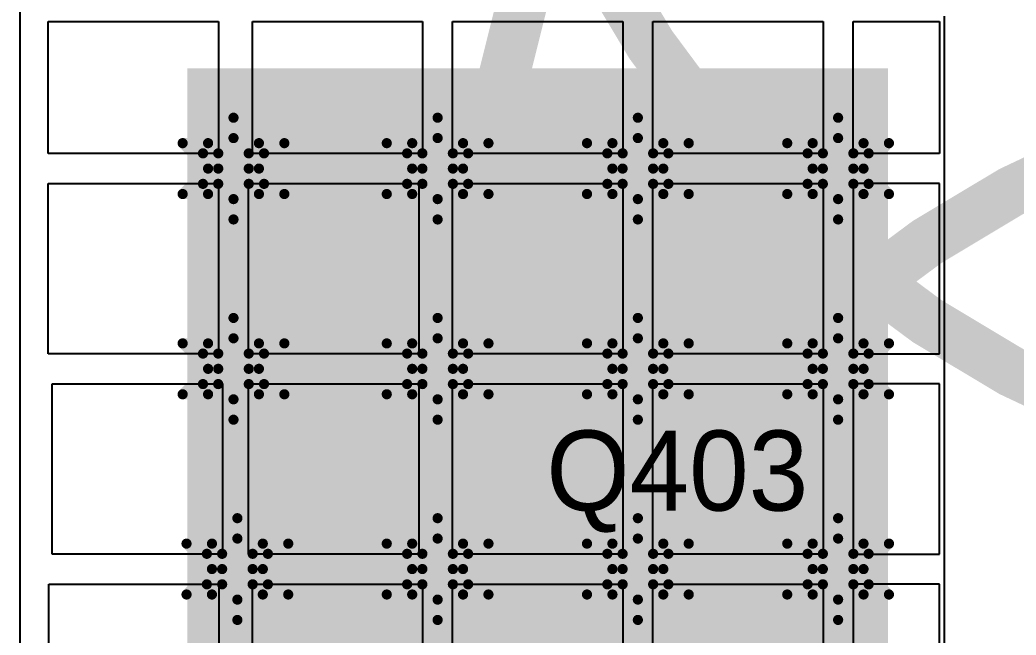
# Model space of a CAD drawing. Header units: millimetres. Extents: x 5 to 399, y 5 to 287.
# Drawn here: x 192.647 to 197.621, y 138.367 to 141.439 of the extents above; entities that cross this region are included whole.
import ezdxf

# ---------------------------------------------------------------- set-up
doc = ezdxf.new("R2010")
doc.units = ezdxf.units.MM
for name, color, linetype in [('DrillDrawing', 1, 'Continuous'), ('Mechanical7', 56, 'Continuous'), ('TopLayer', 1, 'Continuous'), ('TopOverlay', 2, 'Continuous'), ('TopPaste', 8, 'Continuous'), ('TopSolder', 216, 'Continuous')]:
    doc.layers.add(name, color=color, linetype=linetype)

# ---------------------------------------------------------------- blocks, each defined once
blk = doc.blocks.new('PQFN_8_MULTI_206')
at = {"layer": 'TopLayer'}
for p, q in [((2.667, 2.586), (-2.667, 2.586)), ((-2.2605, -2.032), (2.2605, -2.032))]:
    blk.add_line(p, q, dxfattribs=at)
blk.add_solid([(-2, -1.75), (2, -1.75), (-2, 1.75), (2, 1.75)], dxfattribs=at)
at = {"layer": 'TopPaste'}
for p, q in [((-1.425, 2.442), (-0.575, 2.442)), ((-0.575, 2.442), (-0.575, 1.592)), ((0.575, 1.5944), (0.575, 2.4444)), ((0.575, 2.4444), (1.425, 2.4444)), ((1.425, 2.4444), (1.425, 1.5944)), ((1.575, 1.5944), (1.575, 2.4444)), ((1.575, 2.4444), (2.2352, 2.4444)), ((2.2352, 2.4444), (2.2352, 1.5944)), ((-0.425, 1.575), (-0.425, 2.425)), ((-0.425, 2.425), (0.425, 2.425)), ((0.425, 2.425), (0.425, 1.575)), ((-0.575, 1.592), (-1.425, 1.592)), ((1.425, 1.5944), (0.575, 1.5944)), ((2.2352, 1.5944), (1.575, 1.5944)), ((0.425, 1.575), (-0.425, 1.575)), ((-0.425, 1.4444), (0.425, 1.4444)), ((-0.425, 0.5944), (-0.425, 1.4444)), ((0.425, 1.4444), (0.425, 0.5944)), ((0.575, 1.4444), (1.425, 1.4444)), ((0.575, 0.5944), (0.575, 1.4444)), ((1.425, 1.4444), (1.425, 0.5944)), ((-1.425, 1.425), (-0.575, 1.425)), ((-0.575, 1.425), (-0.575, 0.575)), ((1.575, 0.575), (1.575, 1.425)), ((1.575, 1.425), (2.2352, 1.425)), ((2.2352, 1.425), (2.2352, 0.575)), ((-0.575, 0.575), (-1.425, 0.575)), ((0.425, 0.5944), (-0.425, 0.5944)), ((1.425, 0.5944), (0.575, 0.5944)), ((2.2352, 0.575), (1.575, 0.575)), ((-1.425, 0.425), (-0.575, 0.425)), ((-0.575, 0.425), (-0.575, -0.425)), ((-0.425, 0.425), (0.425, 0.425)), ((-0.425, -0.425), (-0.425, 0.425)), ((0.425, 0.425), (0.425, -0.425)), ((0.575, 0.425), (1.425, 0.425)), ((0.575, -0.425), (0.575, 0.425)), ((1.425, 0.425), (1.425, -0.425)), ((1.575, -0.425), (1.575, 0.425)), ((1.575, 0.425), (2.2352, 0.425)), ((2.2352, 0.425), (2.2352, -0.425)), ((-0.575, -0.425), (-1.425, -0.425)), ((0.425, -0.425), (-0.425, -0.425)), ((1.425, -0.425), (0.575, -0.425)), ((2.2352, -0.425), (1.575, -0.425)), ((-1.425, -0.575), (-0.575, -0.575)), ((-0.575, -0.575), (-0.575, -1.425)), ((-0.425, -0.575), (0.425, -0.575)), ((-0.425, -1.425), (-0.425, -0.575)), ((0.425, -0.575), (0.425, -1.425)), ((0.575, -0.575), (1.425, -0.575)), ((0.575, -1.425), (0.575, -0.575)), ((1.425, -0.575), (1.425, -1.425)), ((1.575, -1.425), (1.575, -0.575)), ((1.575, -0.575), (2.2352, -0.575)), ((2.2352, -0.575), (2.2352, -1.425)), ((-0.575, -1.425), (-1.425, -1.425)), ((0.425, -1.425), (-0.425, -1.425)), ((1.425, -1.425), (0.575, -1.425)), ((2.2352, -1.425), (1.575, -1.425)), ((-0.575, -1.575), (-1.425, -1.575)), ((-0.575, -2.0066), (-0.575, -1.575)), ((0.425, -1.575), (-0.425, -1.575)), ((-0.425, -1.575), (-0.425, -2.0066)), ((0.425, -2.0066), (0.425, -1.575)), ((1.425, -1.575), (0.575, -1.575)), ((0.575, -1.575), (0.575, -2.0066)), ((1.425, -2.0066), (1.425, -1.575)), ((1.575, -2.0066), (1.575, -1.575)), ((1.575, -1.575), (2.2352, -1.575)), ((2.2352, -1.575), (2.2352, -2.0066)), ((-1.425, -2.0066), (-0.575, -2.0066)), ((-0.425, -2.0066), (0.425, -2.0066)), ((0.575, -2.0066), (1.425, -2.0066)), ((2.2352, -2.0066), (1.575, -2.0066))]:
    blk.add_line(p, q, dxfattribs=at)
at = {"layer": 'TopSolder'}
blk.add_solid([(-2, -1.75), (2, -1.75), (-2, 1.75), (2, 1.75)], dxfattribs=at)

msp = doc.modelspace()

# ---------------------------------------------------------------- linework, layer by layer
at = {"layer": 'DrillDrawing', "const_width": 0.0508}
for points in [[(193.5862, 140.8238), (193.7132, 140.9508)], [(193.7132, 140.9508), (193.8402, 140.8238)], [(194.6056, 140.8238), (194.7326, 140.9508)], [(194.7326, 140.9508), (194.8596, 140.8238)], [(195.6056, 140.8238), (195.7326, 140.9508)], [(195.7326, 140.9508), (195.8596, 140.8238)], [(196.6056, 140.8238), (196.7326, 140.9508)], [(196.7326, 140.9508), (196.8596, 140.8238)], [(193.4592, 140.8238), (193.5862, 140.6968)], [(193.4592, 140.8238), (193.5862, 140.8238)], [(193.637, 140.773), (193.7132, 140.8492)], [(193.7132, 140.8492), (193.7894, 140.773)], [(193.8402, 140.8238), (193.9672, 140.8238)], [(193.8402, 140.6968), (193.9672, 140.8238)], [(194.4786, 140.8238), (194.6056, 140.6968)], [(194.4786, 140.8238), (194.6056, 140.8238)], [(194.6564, 140.773), (194.7326, 140.8492)], [(194.7326, 140.8492), (194.8088, 140.773)], [(194.8596, 140.8238), (194.9866, 140.8238)], [(194.8596, 140.6968), (194.9866, 140.8238)], [(195.4786, 140.8238), (195.6056, 140.6968)], [(195.4786, 140.8238), (195.6056, 140.8238)], [(195.6564, 140.773), (195.7326, 140.8492)], [(195.7326, 140.8492), (195.8088, 140.773)], [(195.8596, 140.8238), (195.9866, 140.8238)], [(195.8596, 140.6968), (195.9866, 140.8238)], [(196.4786, 140.8238), (196.6056, 140.6968)], [(196.4786, 140.8238), (196.6056, 140.8238)], [(196.6564, 140.773), (196.7326, 140.8492)], [(196.7326, 140.8492), (196.8088, 140.773)], [(196.8596, 140.8238), (196.9866, 140.8238)], [(196.8596, 140.6968), (196.9866, 140.8238)], [(193.5608, 140.773), (193.637, 140.6968)], [(193.5608, 140.773), (193.637, 140.773)], [(193.7894, 140.773), (193.8656, 140.773)], [(193.7894, 140.6968), (193.8656, 140.773)], [(194.5802, 140.773), (194.6564, 140.6968)], [(194.5802, 140.773), (194.6564, 140.773)], [(194.8088, 140.773), (194.885, 140.773)], [(194.8088, 140.6968), (194.885, 140.773)], [(195.5802, 140.773), (195.6564, 140.6968)], [(195.5802, 140.773), (195.6564, 140.773)], [(195.8088, 140.773), (195.885, 140.773)], [(195.8088, 140.6968), (195.885, 140.773)], [(196.5802, 140.773), (196.6564, 140.6968)], [(196.5802, 140.773), (196.6564, 140.773)], [(196.8088, 140.773), (196.885, 140.773)], [(196.8088, 140.6968), (196.885, 140.773)], [(193.4592, 140.5698), (193.5862, 140.6968)], [(193.5608, 140.6206), (193.637, 140.6968)], [(193.7894, 140.6968), (193.8656, 140.6206)], [(193.8402, 140.6968), (193.9672, 140.5698)], [(194.4786, 140.5698), (194.6056, 140.6968)], [(194.5802, 140.6206), (194.6564, 140.6968)], [(194.8088, 140.6968), (194.885, 140.6206)], [(194.8596, 140.6968), (194.9866, 140.5698)], [(195.4786, 140.5698), (195.6056, 140.6968)], [(195.5802, 140.6206), (195.6564, 140.6968)], [(195.8088, 140.6968), (195.885, 140.6206)], [(195.8596, 140.6968), (195.9866, 140.5698)], [(196.4786, 140.5698), (196.6056, 140.6968)], [(196.5802, 140.6206), (196.6564, 140.6968)], [(196.8088, 140.6968), (196.885, 140.6206)], [(196.8596, 140.6968), (196.9866, 140.5698)], [(193.5608, 140.6206), (193.637, 140.6206)], [(193.637, 140.6206), (193.7132, 140.5444)], [(193.7132, 140.5444), (193.7894, 140.6206)], [(193.7894, 140.6206), (193.8656, 140.6206)], [(194.5802, 140.6206), (194.6564, 140.6206)], [(194.6564, 140.6206), (194.7326, 140.5444)], [(194.7326, 140.5444), (194.8088, 140.6206)], [(194.8088, 140.6206), (194.885, 140.6206)], [(195.5802, 140.6206), (195.6564, 140.6206)], [(195.6564, 140.6206), (195.7326, 140.5444)], [(195.7326, 140.5444), (195.8088, 140.6206)], [(195.8088, 140.6206), (195.885, 140.6206)], [(196.5802, 140.6206), (196.6564, 140.6206)], [(196.6564, 140.6206), (196.7326, 140.5444)], [(196.7326, 140.5444), (196.8088, 140.6206)], [(196.8088, 140.6206), (196.885, 140.6206)], [(193.4592, 140.5698), (193.5862, 140.5698)], [(193.5862, 140.5698), (193.7132, 140.4428)], [(193.7132, 140.4428), (193.8402, 140.5698)], [(193.8402, 140.5698), (193.9672, 140.5698)], [(194.4786, 140.5698), (194.6056, 140.5698)], [(194.6056, 140.5698), (194.7326, 140.4428)], [(194.7326, 140.4428), (194.8596, 140.5698)], [(194.8596, 140.5698), (194.9866, 140.5698)], [(195.4786, 140.5698), (195.6056, 140.5698)], [(195.6056, 140.5698), (195.7326, 140.4428)], [(195.7326, 140.4428), (195.8596, 140.5698)], [(195.8596, 140.5698), (195.9866, 140.5698)], [(196.4786, 140.5698), (196.6056, 140.5698)], [(196.6056, 140.5698), (196.7326, 140.4428)], [(196.7326, 140.4428), (196.8596, 140.5698)], [(196.8596, 140.5698), (196.9866, 140.5698)], [(193.5862, 139.8238), (193.7132, 139.9508)], [(193.7132, 139.9508), (193.8402, 139.8238)], [(194.6056, 139.8238), (194.7326, 139.9508)], [(194.7326, 139.9508), (194.8596, 139.8238)], [(195.6056, 139.8238), (195.7326, 139.9508)], [(195.7326, 139.9508), (195.8596, 139.8238)], [(196.6056, 139.8238), (196.7326, 139.9508)], [(196.7326, 139.9508), (196.8596, 139.8238)], [(193.4592, 139.8238), (193.5862, 139.6968)], [(193.4592, 139.8238), (193.5862, 139.8238)], [(193.637, 139.773), (193.7132, 139.8492)], [(193.7132, 139.8492), (193.7894, 139.773)], [(193.8402, 139.8238), (193.9672, 139.8238)], [(193.8402, 139.6968), (193.9672, 139.8238)], [(194.4786, 139.8238), (194.6056, 139.6968)], [(194.4786, 139.8238), (194.6056, 139.8238)], [(194.6564, 139.773), (194.7326, 139.8492)], [(194.7326, 139.8492), (194.8088, 139.773)], [(194.8596, 139.8238), (194.9866, 139.8238)], [(194.8596, 139.6968), (194.9866, 139.8238)], [(195.4786, 139.8238), (195.6056, 139.6968)], [(195.4786, 139.8238), (195.6056, 139.8238)], [(195.6564, 139.773), (195.7326, 139.8492)], [(195.7326, 139.8492), (195.8088, 139.773)], [(195.8596, 139.8238), (195.9866, 139.8238)], [(195.8596, 139.6968), (195.9866, 139.8238)], [(196.4786, 139.8238), (196.6056, 139.6968)], [(196.4786, 139.8238), (196.6056, 139.8238)], [(196.6564, 139.773), (196.7326, 139.8492)], [(196.7326, 139.8492), (196.8088, 139.773)], [(196.8596, 139.8238), (196.9866, 139.8238)], [(196.8596, 139.6968), (196.9866, 139.8238)], [(193.5608, 139.773), (193.637, 139.6968)], [(193.5608, 139.773), (193.637, 139.773)], [(193.7894, 139.773), (193.8656, 139.773)], [(193.7894, 139.6968), (193.8656, 139.773)], [(194.5802, 139.773), (194.6564, 139.6968)], [(194.5802, 139.773), (194.6564, 139.773)], [(194.8088, 139.773), (194.885, 139.773)], [(194.8088, 139.6968), (194.885, 139.773)], [(195.5802, 139.773), (195.6564, 139.6968)], [(195.5802, 139.773), (195.6564, 139.773)], [(195.8088, 139.773), (195.885, 139.773)], [(195.8088, 139.6968), (195.885, 139.773)], [(196.5802, 139.773), (196.6564, 139.6968)], [(196.5802, 139.773), (196.6564, 139.773)], [(196.8088, 139.773), (196.885, 139.773)], [(196.8088, 139.6968), (196.885, 139.773)], [(193.4592, 139.5698), (193.5862, 139.6968)], [(193.5608, 139.6206), (193.637, 139.6968)], [(193.7894, 139.6968), (193.8656, 139.6206)], [(193.8402, 139.6968), (193.9672, 139.5698)], [(194.4786, 139.5698), (194.6056, 139.6968)], [(194.5802, 139.6206), (194.6564, 139.6968)], [(194.8088, 139.6968), (194.885, 139.6206)], [(194.8596, 139.6968), (194.9866, 139.5698)], [(195.4786, 139.5698), (195.6056, 139.6968)], [(195.5802, 139.6206), (195.6564, 139.6968)], [(195.8088, 139.6968), (195.885, 139.6206)], [(195.8596, 139.6968), (195.9866, 139.5698)], [(196.4786, 139.5698), (196.6056, 139.6968)], [(196.5802, 139.6206), (196.6564, 139.6968)], [(196.8088, 139.6968), (196.885, 139.6206)], [(196.8596, 139.6968), (196.9866, 139.5698)], [(193.5608, 139.6206), (193.637, 139.6206)], [(193.637, 139.6206), (193.7132, 139.5444)], [(193.7132, 139.5444), (193.7894, 139.6206)], [(193.7894, 139.6206), (193.8656, 139.6206)], [(194.5802, 139.6206), (194.6564, 139.6206)], [(194.6564, 139.6206), (194.7326, 139.5444)], [(194.7326, 139.5444), (194.8088, 139.6206)], [(194.8088, 139.6206), (194.885, 139.6206)], [(195.5802, 139.6206), (195.6564, 139.6206)], [(195.6564, 139.6206), (195.7326, 139.5444)], [(195.7326, 139.5444), (195.8088, 139.6206)], [(195.8088, 139.6206), (195.885, 139.6206)], [(196.5802, 139.6206), (196.6564, 139.6206)], [(196.6564, 139.6206), (196.7326, 139.5444)], [(196.7326, 139.5444), (196.8088, 139.6206)], [(196.8088, 139.6206), (196.885, 139.6206)], [(193.4592, 139.5698), (193.5862, 139.5698)], [(193.5862, 139.5698), (193.7132, 139.4428)], [(193.7132, 139.4428), (193.8402, 139.5698)], [(193.8402, 139.5698), (193.9672, 139.5698)], [(194.4786, 139.5698), (194.6056, 139.5698)], [(194.6056, 139.5698), (194.7326, 139.4428)], [(194.7326, 139.4428), (194.8596, 139.5698)], [(194.8596, 139.5698), (194.9866, 139.5698)], [(195.4786, 139.5698), (195.6056, 139.5698)], [(195.6056, 139.5698), (195.7326, 139.4428)], [(195.7326, 139.4428), (195.8596, 139.5698)], [(195.8596, 139.5698), (195.9866, 139.5698)], [(196.4786, 139.5698), (196.6056, 139.5698)], [(196.6056, 139.5698), (196.7326, 139.4428)], [(196.7326, 139.4428), (196.8596, 139.5698)], [(196.8596, 139.5698), (196.9866, 139.5698)], [(193.6056, 138.8238), (193.7326, 138.9508)], [(193.7326, 138.9508), (193.8596, 138.8238)], [(194.6056, 138.8238), (194.7326, 138.9508)], [(194.7326, 138.9508), (194.8596, 138.8238)], [(195.6056, 138.8238), (195.7326, 138.9508)], [(195.7326, 138.9508), (195.8596, 138.8238)], [(196.6056, 138.8238), (196.7326, 138.9508)], [(196.7326, 138.9508), (196.8596, 138.8238)], [(193.4786, 138.8238), (193.6056, 138.6968)], [(193.4786, 138.8238), (193.6056, 138.8238)], [(193.6564, 138.773), (193.7326, 138.8492)], [(193.7326, 138.8492), (193.8088, 138.773)], [(193.8596, 138.8238), (193.9866, 138.8238)], [(193.8596, 138.6968), (193.9866, 138.8238)], [(194.4786, 138.8238), (194.6056, 138.6968)], [(194.4786, 138.8238), (194.6056, 138.8238)], [(194.6564, 138.773), (194.7326, 138.8492)], [(194.7326, 138.8492), (194.8088, 138.773)], [(194.8596, 138.8238), (194.9866, 138.8238)], [(194.8596, 138.6968), (194.9866, 138.8238)], [(195.4786, 138.8238), (195.6056, 138.6968)], [(195.4786, 138.8238), (195.6056, 138.8238)], [(195.6564, 138.773), (195.7326, 138.8492)], [(195.7326, 138.8492), (195.8088, 138.773)], [(195.8596, 138.8238), (195.9866, 138.8238)], [(195.8596, 138.6968), (195.9866, 138.8238)], [(196.4786, 138.8238), (196.6056, 138.6968)], [(196.4786, 138.8238), (196.6056, 138.8238)], [(196.6564, 138.773), (196.7326, 138.8492)], [(196.7326, 138.8492), (196.8088, 138.773)], [(196.8596, 138.8238), (196.9866, 138.8238)], [(196.8596, 138.6968), (196.9866, 138.8238)], [(193.5802, 138.773), (193.6564, 138.6968)], [(193.5802, 138.773), (193.6564, 138.773)], [(193.8088, 138.773), (193.885, 138.773)], [(193.8088, 138.6968), (193.885, 138.773)], [(194.5802, 138.773), (194.6564, 138.6968)], [(194.5802, 138.773), (194.6564, 138.773)], [(194.8088, 138.773), (194.885, 138.773)], [(194.8088, 138.6968), (194.885, 138.773)], [(195.5802, 138.773), (195.6564, 138.6968)], [(195.5802, 138.773), (195.6564, 138.773)], [(195.8088, 138.773), (195.885, 138.773)], [(195.8088, 138.6968), (195.885, 138.773)], [(196.5802, 138.773), (196.6564, 138.6968)], [(196.5802, 138.773), (196.6564, 138.773)], [(196.8088, 138.773), (196.885, 138.773)], [(196.8088, 138.6968), (196.885, 138.773)], [(193.4786, 138.5698), (193.6056, 138.6968)], [(193.5802, 138.6206), (193.6564, 138.6968)], [(193.8088, 138.6968), (193.885, 138.6206)], [(193.8596, 138.6968), (193.9866, 138.5698)], [(194.4786, 138.5698), (194.6056, 138.6968)], [(194.5802, 138.6206), (194.6564, 138.6968)], [(194.8088, 138.6968), (194.885, 138.6206)], [(194.8596, 138.6968), (194.9866, 138.5698)], [(195.4786, 138.5698), (195.6056, 138.6968)], [(195.5802, 138.6206), (195.6564, 138.6968)], [(195.8088, 138.6968), (195.885, 138.6206)], [(195.8596, 138.6968), (195.9866, 138.5698)], [(196.4786, 138.5698), (196.6056, 138.6968)], [(196.5802, 138.6206), (196.6564, 138.6968)], [(196.8088, 138.6968), (196.885, 138.6206)], [(196.8596, 138.6968), (196.9866, 138.5698)], [(193.5802, 138.6206), (193.6564, 138.6206)], [(193.6564, 138.6206), (193.7326, 138.5444)], [(193.7326, 138.5444), (193.8088, 138.6206)], [(193.8088, 138.6206), (193.885, 138.6206)], [(194.5802, 138.6206), (194.6564, 138.6206)], [(194.6564, 138.6206), (194.7326, 138.5444)], [(194.7326, 138.5444), (194.8088, 138.6206)], [(194.8088, 138.6206), (194.885, 138.6206)], [(195.5802, 138.6206), (195.6564, 138.6206)], [(195.6564, 138.6206), (195.7326, 138.5444)], [(195.7326, 138.5444), (195.8088, 138.6206)], [(195.8088, 138.6206), (195.885, 138.6206)], [(196.5802, 138.6206), (196.6564, 138.6206)], [(196.6564, 138.6206), (196.7326, 138.5444)], [(196.7326, 138.5444), (196.8088, 138.6206)], [(196.8088, 138.6206), (196.885, 138.6206)], [(193.4786, 138.5698), (193.6056, 138.5698)], [(193.6056, 138.5698), (193.7326, 138.4428)], [(193.7326, 138.4428), (193.8596, 138.5698)], [(193.8596, 138.5698), (193.9866, 138.5698)], [(194.4786, 138.5698), (194.6056, 138.5698)], [(194.6056, 138.5698), (194.7326, 138.4428)], [(194.7326, 138.4428), (194.8596, 138.5698)], [(194.8596, 138.5698), (194.9866, 138.5698)], [(195.4786, 138.5698), (195.6056, 138.5698)], [(195.6056, 138.5698), (195.7326, 138.4428)], [(195.7326, 138.4428), (195.8596, 138.5698)], [(195.8596, 138.5698), (195.9866, 138.5698)], [(196.4786, 138.5698), (196.6056, 138.5698)], [(196.6056, 138.5698), (196.7326, 138.4428)], [(196.7326, 138.4428), (196.8596, 138.5698)], [(196.8596, 138.5698), (196.9866, 138.5698)]]:
    msp.add_lwpolyline(points, dxfattribs=at)
at = {"layer": 'DrillDrawing', "const_width": 0.0254}
for points in [[(193.7005, 140.9508, 1), (193.7259, 140.9508, 1)], [(193.7005, 140.9508, 1), (193.7259, 140.9508, 1)], [(194.7199, 140.9508, 1), (194.7453, 140.9508, 1)], [(194.7199, 140.9508, 1), (194.7453, 140.9508, 1)], [(195.7199, 140.9508, 1), (195.7453, 140.9508, 1)], [(195.7199, 140.9508, 1), (195.7453, 140.9508, 1)], [(196.7199, 140.9508, 1), (196.7453, 140.9508, 1)], [(196.7199, 140.9508, 1), (196.7453, 140.9508, 1)], [(193.4465, 140.8238, 1), (193.4719, 140.8238, 1)], [(193.4465, 140.8238, 1), (193.4719, 140.8238, 1)], [(193.5735, 140.8238, 1), (193.5989, 140.8238, 1)], [(193.5735, 140.8238, 1), (193.5989, 140.8238, 1)], [(193.7005, 140.8492, 1), (193.7259, 140.8492, 1)], [(193.7005, 140.8492, 1), (193.7259, 140.8492, 1)], [(193.8275, 140.8238, 1), (193.8529, 140.8238, 1)], [(193.8275, 140.8238, 1), (193.8529, 140.8238, 1)], [(193.9545, 140.8238, 1), (193.9799, 140.8238, 1)], [(193.9545, 140.8238, 1), (193.9799, 140.8238, 1)], [(194.4659, 140.8238, 1), (194.4913, 140.8238, 1)], [(194.4659, 140.8238, 1), (194.4913, 140.8238, 1)], [(194.5929, 140.8238, 1), (194.6183, 140.8238, 1)], [(194.5929, 140.8238, 1), (194.6183, 140.8238, 1)], [(194.7199, 140.8492, 1), (194.7453, 140.8492, 1)], [(194.7199, 140.8492, 1), (194.7453, 140.8492, 1)], [(194.8469, 140.8238, 1), (194.8723, 140.8238, 1)], [(194.8469, 140.8238, 1), (194.8723, 140.8238, 1)], [(194.9739, 140.8238, 1), (194.9993, 140.8238, 1)], [(194.9739, 140.8238, 1), (194.9993, 140.8238, 1)], [(195.4659, 140.8238, 1), (195.4913, 140.8238, 1)], [(195.4659, 140.8238, 1), (195.4913, 140.8238, 1)], [(195.5929, 140.8238, 1), (195.6183, 140.8238, 1)], [(195.5929, 140.8238, 1), (195.6183, 140.8238, 1)], [(195.7199, 140.8492, 1), (195.7453, 140.8492, 1)], [(195.7199, 140.8492, 1), (195.7453, 140.8492, 1)], [(195.8469, 140.8238, 1), (195.8723, 140.8238, 1)], [(195.8469, 140.8238, 1), (195.8723, 140.8238, 1)], [(195.9739, 140.8238, 1), (195.9993, 140.8238, 1)], [(195.9739, 140.8238, 1), (195.9993, 140.8238, 1)], [(196.4659, 140.8238, 1), (196.4913, 140.8238, 1)], [(196.4659, 140.8238, 1), (196.4913, 140.8238, 1)], [(196.5929, 140.8238, 1), (196.6183, 140.8238, 1)], [(196.5929, 140.8238, 1), (196.6183, 140.8238, 1)], [(196.7199, 140.8492, 1), (196.7453, 140.8492, 1)], [(196.7199, 140.8492, 1), (196.7453, 140.8492, 1)], [(196.8469, 140.8238, 1), (196.8723, 140.8238, 1)], [(196.8469, 140.8238, 1), (196.8723, 140.8238, 1)], [(196.9739, 140.8238, 1), (196.9993, 140.8238, 1)], [(196.9739, 140.8238, 1), (196.9993, 140.8238, 1)], [(193.5481, 140.773, 1), (193.5735, 140.773, 1)], [(193.5481, 140.773, 1), (193.5735, 140.773, 1)], [(193.6243, 140.773, 1), (193.6497, 140.773, 1)], [(193.6243, 140.773, 1), (193.6497, 140.773, 1)], [(193.7767, 140.773, 1), (193.8021, 140.773, 1)], [(193.7767, 140.773, 1), (193.8021, 140.773, 1)], [(193.8529, 140.773, 1), (193.8783, 140.773, 1)], [(193.8529, 140.773, 1), (193.8783, 140.773, 1)], [(194.5675, 140.773, 1), (194.5929, 140.773, 1)], [(194.5675, 140.773, 1), (194.5929, 140.773, 1)], [(194.6437, 140.773, 1), (194.6691, 140.773, 1)], [(194.6437, 140.773, 1), (194.6691, 140.773, 1)], [(194.7961, 140.773, 1), (194.8215, 140.773, 1)], [(194.7961, 140.773, 1), (194.8215, 140.773, 1)], [(194.8723, 140.773, 1), (194.8977, 140.773, 1)], [(194.8723, 140.773, 1), (194.8977, 140.773, 1)], [(195.5675, 140.773, 1), (195.5929, 140.773, 1)], [(195.5675, 140.773, 1), (195.5929, 140.773, 1)], [(195.6437, 140.773, 1), (195.6691, 140.773, 1)], [(195.6437, 140.773, 1), (195.6691, 140.773, 1)], [(195.7961, 140.773, 1), (195.8215, 140.773, 1)], [(195.7961, 140.773, 1), (195.8215, 140.773, 1)], [(195.8723, 140.773, 1), (195.8977, 140.773, 1)], [(195.8723, 140.773, 1), (195.8977, 140.773, 1)], [(196.5675, 140.773, 1), (196.5929, 140.773, 1)], [(196.5675, 140.773, 1), (196.5929, 140.773, 1)], [(196.6437, 140.773, 1), (196.6691, 140.773, 1)], [(196.6437, 140.773, 1), (196.6691, 140.773, 1)], [(196.7961, 140.773, 1), (196.8215, 140.773, 1)], [(196.7961, 140.773, 1), (196.8215, 140.773, 1)], [(196.8723, 140.773, 1), (196.8977, 140.773, 1)], [(196.8723, 140.773, 1), (196.8977, 140.773, 1)], [(193.5735, 140.6968, 1), (193.5989, 140.6968, 1)], [(193.5735, 140.6968, 1), (193.5989, 140.6968, 1)], [(193.6243, 140.6968, 1), (193.6497, 140.6968, 1)], [(193.6243, 140.6968, 1), (193.6497, 140.6968, 1)], [(193.7767, 140.6968, 1), (193.8021, 140.6968, 1)], [(193.7767, 140.6968, 1), (193.8021, 140.6968, 1)], [(193.8275, 140.6968, 1), (193.8529, 140.6968, 1)], [(193.8275, 140.6968, 1), (193.8529, 140.6968, 1)], [(194.5929, 140.6968, 1), (194.6183, 140.6968, 1)], [(194.5929, 140.6968, 1), (194.6183, 140.6968, 1)], [(194.6437, 140.6968, 1), (194.6691, 140.6968, 1)], [(194.6437, 140.6968, 1), (194.6691, 140.6968, 1)], [(194.7961, 140.6968, 1), (194.8215, 140.6968, 1)], [(194.7961, 140.6968, 1), (194.8215, 140.6968, 1)], [(194.8469, 140.6968, 1), (194.8723, 140.6968, 1)], [(194.8469, 140.6968, 1), (194.8723, 140.6968, 1)], [(195.5929, 140.6968, 1), (195.6183, 140.6968, 1)], [(195.5929, 140.6968, 1), (195.6183, 140.6968, 1)], [(195.6437, 140.6968, 1), (195.6691, 140.6968, 1)], [(195.6437, 140.6968, 1), (195.6691, 140.6968, 1)], [(195.7961, 140.6968, 1), (195.8215, 140.6968, 1)], [(195.7961, 140.6968, 1), (195.8215, 140.6968, 1)], [(195.8469, 140.6968, 1), (195.8723, 140.6968, 1)], [(195.8469, 140.6968, 1), (195.8723, 140.6968, 1)], [(196.5929, 140.6968, 1), (196.6183, 140.6968, 1)], [(196.5929, 140.6968, 1), (196.6183, 140.6968, 1)], [(196.6437, 140.6968, 1), (196.6691, 140.6968, 1)], [(196.6437, 140.6968, 1), (196.6691, 140.6968, 1)], [(196.7961, 140.6968, 1), (196.8215, 140.6968, 1)], [(196.7961, 140.6968, 1), (196.8215, 140.6968, 1)], [(196.8469, 140.6968, 1), (196.8723, 140.6968, 1)], [(196.8469, 140.6968, 1), (196.8723, 140.6968, 1)], [(193.5481, 140.6206, 1), (193.5735, 140.6206, 1)], [(193.5481, 140.6206, 1), (193.5735, 140.6206, 1)], [(193.6243, 140.6206, 1), (193.6497, 140.6206, 1)], [(193.6243, 140.6206, 1), (193.6497, 140.6206, 1)], [(193.7767, 140.6206, 1), (193.8021, 140.6206, 1)], [(193.7767, 140.6206, 1), (193.8021, 140.6206, 1)], [(193.8529, 140.6206, 1), (193.8783, 140.6206, 1)], [(193.8529, 140.6206, 1), (193.8783, 140.6206, 1)], [(194.5675, 140.6206, 1), (194.5929, 140.6206, 1)], [(194.5675, 140.6206, 1), (194.5929, 140.6206, 1)], [(194.6437, 140.6206, 1), (194.6691, 140.6206, 1)], [(194.6437, 140.6206, 1), (194.6691, 140.6206, 1)], [(194.7961, 140.6206, 1), (194.8215, 140.6206, 1)], [(194.7961, 140.6206, 1), (194.8215, 140.6206, 1)], [(194.8723, 140.6206, 1), (194.8977, 140.6206, 1)], [(194.8723, 140.6206, 1), (194.8977, 140.6206, 1)], [(195.5675, 140.6206, 1), (195.5929, 140.6206, 1)], [(195.5675, 140.6206, 1), (195.5929, 140.6206, 1)], [(195.6437, 140.6206, 1), (195.6691, 140.6206, 1)], [(195.6437, 140.6206, 1), (195.6691, 140.6206, 1)], [(195.7961, 140.6206, 1), (195.8215, 140.6206, 1)], [(195.7961, 140.6206, 1), (195.8215, 140.6206, 1)], [(195.8723, 140.6206, 1), (195.8977, 140.6206, 1)], [(195.8723, 140.6206, 1), (195.8977, 140.6206, 1)], [(196.5675, 140.6206, 1), (196.5929, 140.6206, 1)], [(196.5675, 140.6206, 1), (196.5929, 140.6206, 1)], [(196.6437, 140.6206, 1), (196.6691, 140.6206, 1)], [(196.6437, 140.6206, 1), (196.6691, 140.6206, 1)], [(196.7961, 140.6206, 1), (196.8215, 140.6206, 1)], [(196.7961, 140.6206, 1), (196.8215, 140.6206, 1)], [(196.8723, 140.6206, 1), (196.8977, 140.6206, 1)], [(196.8723, 140.6206, 1), (196.8977, 140.6206, 1)], [(193.4465, 140.5698, 1), (193.4719, 140.5698, 1)], [(193.4465, 140.5698, 1), (193.4719, 140.5698, 1)], [(193.5735, 140.5698, 1), (193.5989, 140.5698, 1)], [(193.5735, 140.5698, 1), (193.5989, 140.5698, 1)], [(193.8275, 140.5698, 1), (193.8529, 140.5698, 1)], [(193.8275, 140.5698, 1), (193.8529, 140.5698, 1)], [(193.9545, 140.5698, 1), (193.9799, 140.5698, 1)], [(193.9545, 140.5698, 1), (193.9799, 140.5698, 1)], [(194.4659, 140.5698, 1), (194.4913, 140.5698, 1)], [(194.4659, 140.5698, 1), (194.4913, 140.5698, 1)], [(194.5929, 140.5698, 1), (194.6183, 140.5698, 1)], [(194.5929, 140.5698, 1), (194.6183, 140.5698, 1)], [(194.8469, 140.5698, 1), (194.8723, 140.5698, 1)], [(194.8469, 140.5698, 1), (194.8723, 140.5698, 1)], [(194.9739, 140.5698, 1), (194.9993, 140.5698, 1)], [(194.9739, 140.5698, 1), (194.9993, 140.5698, 1)], [(195.4659, 140.5698, 1), (195.4913, 140.5698, 1)], [(195.4659, 140.5698, 1), (195.4913, 140.5698, 1)], [(195.5929, 140.5698, 1), (195.6183, 140.5698, 1)], [(195.5929, 140.5698, 1), (195.6183, 140.5698, 1)], [(195.8469, 140.5698, 1), (195.8723, 140.5698, 1)], [(195.8469, 140.5698, 1), (195.8723, 140.5698, 1)], [(195.9739, 140.5698, 1), (195.9993, 140.5698, 1)], [(195.9739, 140.5698, 1), (195.9993, 140.5698, 1)], [(196.4659, 140.5698, 1), (196.4913, 140.5698, 1)], [(196.4659, 140.5698, 1), (196.4913, 140.5698, 1)], [(196.5929, 140.5698, 1), (196.6183, 140.5698, 1)], [(196.5929, 140.5698, 1), (196.6183, 140.5698, 1)], [(196.8469, 140.5698, 1), (196.8723, 140.5698, 1)], [(196.8469, 140.5698, 1), (196.8723, 140.5698, 1)], [(196.9739, 140.5698, 1), (196.9993, 140.5698, 1)], [(196.9739, 140.5698, 1), (196.9993, 140.5698, 1)], [(193.7005, 140.5444, 1), (193.7259, 140.5444, 1)], [(193.7005, 140.5444, 1), (193.7259, 140.5444, 1)], [(194.7199, 140.5444, 1), (194.7453, 140.5444, 1)], [(194.7199, 140.5444, 1), (194.7453, 140.5444, 1)], [(195.7199, 140.5444, 1), (195.7453, 140.5444, 1)], [(195.7199, 140.5444, 1), (195.7453, 140.5444, 1)], [(196.7199, 140.5444, 1), (196.7453, 140.5444, 1)], [(196.7199, 140.5444, 1), (196.7453, 140.5444, 1)], [(193.7005, 140.4428, 1), (193.7259, 140.4428, 1)], [(193.7005, 140.4428, 1), (193.7259, 140.4428, 1)], [(194.7199, 140.4428, 1), (194.7453, 140.4428, 1)], [(194.7199, 140.4428, 1), (194.7453, 140.4428, 1)], [(195.7199, 140.4428, 1), (195.7453, 140.4428, 1)], [(195.7199, 140.4428, 1), (195.7453, 140.4428, 1)], [(196.7199, 140.4428, 1), (196.7453, 140.4428, 1)], [(196.7199, 140.4428, 1), (196.7453, 140.4428, 1)], [(193.7005, 139.9508, 1), (193.7259, 139.9508, 1)], [(193.7005, 139.9508, 1), (193.7259, 139.9508, 1)], [(194.7199, 139.9508, 1), (194.7453, 139.9508, 1)], [(194.7199, 139.9508, 1), (194.7453, 139.9508, 1)], [(195.7199, 139.9508, 1), (195.7453, 139.9508, 1)], [(195.7199, 139.9508, 1), (195.7453, 139.9508, 1)], [(196.7199, 139.9508, 1), (196.7453, 139.9508, 1)], [(196.7199, 139.9508, 1), (196.7453, 139.9508, 1)], [(193.4465, 139.8238, 1), (193.4719, 139.8238, 1)], [(193.4465, 139.8238, 1), (193.4719, 139.8238, 1)], [(193.5735, 139.8238, 1), (193.5989, 139.8238, 1)], [(193.5735, 139.8238, 1), (193.5989, 139.8238, 1)], [(193.7005, 139.8492, 1), (193.7259, 139.8492, 1)], [(193.7005, 139.8492, 1), (193.7259, 139.8492, 1)], [(193.8275, 139.8238, 1), (193.8529, 139.8238, 1)], [(193.8275, 139.8238, 1), (193.8529, 139.8238, 1)], [(193.9545, 139.8238, 1), (193.9799, 139.8238, 1)], [(193.9545, 139.8238, 1), (193.9799, 139.8238, 1)], [(194.4659, 139.8238, 1), (194.4913, 139.8238, 1)], [(194.4659, 139.8238, 1), (194.4913, 139.8238, 1)], [(194.5929, 139.8238, 1), (194.6183, 139.8238, 1)], [(194.5929, 139.8238, 1), (194.6183, 139.8238, 1)], [(194.7199, 139.8492, 1), (194.7453, 139.8492, 1)], [(194.7199, 139.8492, 1), (194.7453, 139.8492, 1)], [(194.8469, 139.8238, 1), (194.8723, 139.8238, 1)], [(194.8469, 139.8238, 1), (194.8723, 139.8238, 1)], [(194.9739, 139.8238, 1), (194.9993, 139.8238, 1)], [(194.9739, 139.8238, 1), (194.9993, 139.8238, 1)], [(195.4659, 139.8238, 1), (195.4913, 139.8238, 1)], [(195.4659, 139.8238, 1), (195.4913, 139.8238, 1)], [(195.5929, 139.8238, 1), (195.6183, 139.8238, 1)], [(195.5929, 139.8238, 1), (195.6183, 139.8238, 1)], [(195.7199, 139.8492, 1), (195.7453, 139.8492, 1)], [(195.7199, 139.8492, 1), (195.7453, 139.8492, 1)], [(195.8469, 139.8238, 1), (195.8723, 139.8238, 1)], [(195.8469, 139.8238, 1), (195.8723, 139.8238, 1)], [(195.9739, 139.8238, 1), (195.9993, 139.8238, 1)], [(195.9739, 139.8238, 1), (195.9993, 139.8238, 1)], [(196.4659, 139.8238, 1), (196.4913, 139.8238, 1)], [(196.4659, 139.8238, 1), (196.4913, 139.8238, 1)], [(196.5929, 139.8238, 1), (196.6183, 139.8238, 1)], [(196.5929, 139.8238, 1), (196.6183, 139.8238, 1)], [(196.7199, 139.8492, 1), (196.7453, 139.8492, 1)], [(196.7199, 139.8492, 1), (196.7453, 139.8492, 1)], [(196.8469, 139.8238, 1), (196.8723, 139.8238, 1)], [(196.8469, 139.8238, 1), (196.8723, 139.8238, 1)], [(196.9739, 139.8238, 1), (196.9993, 139.8238, 1)], [(196.9739, 139.8238, 1), (196.9993, 139.8238, 1)], [(193.5481, 139.773, 1), (193.5735, 139.773, 1)], [(193.5481, 139.773, 1), (193.5735, 139.773, 1)], [(193.6243, 139.773, 1), (193.6497, 139.773, 1)], [(193.6243, 139.773, 1), (193.6497, 139.773, 1)], [(193.7767, 139.773, 1), (193.8021, 139.773, 1)], [(193.7767, 139.773, 1), (193.8021, 139.773, 1)], [(193.8529, 139.773, 1), (193.8783, 139.773, 1)], [(193.8529, 139.773, 1), (193.8783, 139.773, 1)], [(194.5675, 139.773, 1), (194.5929, 139.773, 1)], [(194.5675, 139.773, 1), (194.5929, 139.773, 1)], [(194.6437, 139.773, 1), (194.6691, 139.773, 1)], [(194.6437, 139.773, 1), (194.6691, 139.773, 1)], [(194.7961, 139.773, 1), (194.8215, 139.773, 1)], [(194.7961, 139.773, 1), (194.8215, 139.773, 1)], [(194.8723, 139.773, 1), (194.8977, 139.773, 1)], [(194.8723, 139.773, 1), (194.8977, 139.773, 1)], [(195.5675, 139.773, 1), (195.5929, 139.773, 1)], [(195.5675, 139.773, 1), (195.5929, 139.773, 1)], [(195.6437, 139.773, 1), (195.6691, 139.773, 1)], [(195.6437, 139.773, 1), (195.6691, 139.773, 1)], [(195.7961, 139.773, 1), (195.8215, 139.773, 1)], [(195.7961, 139.773, 1), (195.8215, 139.773, 1)], [(195.8723, 139.773, 1), (195.8977, 139.773, 1)], [(195.8723, 139.773, 1), (195.8977, 139.773, 1)], [(196.5675, 139.773, 1), (196.5929, 139.773, 1)], [(196.5675, 139.773, 1), (196.5929, 139.773, 1)], [(196.6437, 139.773, 1), (196.6691, 139.773, 1)], [(196.6437, 139.773, 1), (196.6691, 139.773, 1)], [(196.7961, 139.773, 1), (196.8215, 139.773, 1)], [(196.7961, 139.773, 1), (196.8215, 139.773, 1)], [(196.8723, 139.773, 1), (196.8977, 139.773, 1)], [(196.8723, 139.773, 1), (196.8977, 139.773, 1)], [(193.5735, 139.6968, 1), (193.5989, 139.6968, 1)], [(193.5735, 139.6968, 1), (193.5989, 139.6968, 1)], [(193.6243, 139.6968, 1), (193.6497, 139.6968, 1)], [(193.6243, 139.6968, 1), (193.6497, 139.6968, 1)], [(193.7767, 139.6968, 1), (193.8021, 139.6968, 1)], [(193.7767, 139.6968, 1), (193.8021, 139.6968, 1)], [(193.8275, 139.6968, 1), (193.8529, 139.6968, 1)], [(193.8275, 139.6968, 1), (193.8529, 139.6968, 1)], [(194.5929, 139.6968, 1), (194.6183, 139.6968, 1)], [(194.5929, 139.6968, 1), (194.6183, 139.6968, 1)], [(194.6437, 139.6968, 1), (194.6691, 139.6968, 1)], [(194.6437, 139.6968, 1), (194.6691, 139.6968, 1)], [(194.7961, 139.6968, 1), (194.8215, 139.6968, 1)], [(194.7961, 139.6968, 1), (194.8215, 139.6968, 1)], [(194.8469, 139.6968, 1), (194.8723, 139.6968, 1)], [(194.8469, 139.6968, 1), (194.8723, 139.6968, 1)], [(195.5929, 139.6968, 1), (195.6183, 139.6968, 1)], [(195.5929, 139.6968, 1), (195.6183, 139.6968, 1)], [(195.6437, 139.6968, 1), (195.6691, 139.6968, 1)], [(195.6437, 139.6968, 1), (195.6691, 139.6968, 1)], [(195.7961, 139.6968, 1), (195.8215, 139.6968, 1)], [(195.7961, 139.6968, 1), (195.8215, 139.6968, 1)], [(195.8469, 139.6968, 1), (195.8723, 139.6968, 1)], [(195.8469, 139.6968, 1), (195.8723, 139.6968, 1)], [(196.5929, 139.6968, 1), (196.6183, 139.6968, 1)], [(196.5929, 139.6968, 1), (196.6183, 139.6968, 1)], [(196.6437, 139.6968, 1), (196.6691, 139.6968, 1)], [(196.6437, 139.6968, 1), (196.6691, 139.6968, 1)], [(196.7961, 139.6968, 1), (196.8215, 139.6968, 1)], [(196.7961, 139.6968, 1), (196.8215, 139.6968, 1)], [(196.8469, 139.6968, 1), (196.8723, 139.6968, 1)], [(196.8469, 139.6968, 1), (196.8723, 139.6968, 1)], [(193.5481, 139.6206, 1), (193.5735, 139.6206, 1)], [(193.5481, 139.6206, 1), (193.5735, 139.6206, 1)], [(193.6243, 139.6206, 1), (193.6497, 139.6206, 1)], [(193.6243, 139.6206, 1), (193.6497, 139.6206, 1)], [(193.7767, 139.6206, 1), (193.8021, 139.6206, 1)], [(193.7767, 139.6206, 1), (193.8021, 139.6206, 1)], [(193.8529, 139.6206, 1), (193.8783, 139.6206, 1)], [(193.8529, 139.6206, 1), (193.8783, 139.6206, 1)], [(194.5675, 139.6206, 1), (194.5929, 139.6206, 1)], [(194.5675, 139.6206, 1), (194.5929, 139.6206, 1)], [(194.6437, 139.6206, 1), (194.6691, 139.6206, 1)], [(194.6437, 139.6206, 1), (194.6691, 139.6206, 1)], [(194.7961, 139.6206, 1), (194.8215, 139.6206, 1)], [(194.7961, 139.6206, 1), (194.8215, 139.6206, 1)], [(194.8723, 139.6206, 1), (194.8977, 139.6206, 1)], [(194.8723, 139.6206, 1), (194.8977, 139.6206, 1)], [(195.5675, 139.6206, 1), (195.5929, 139.6206, 1)], [(195.5675, 139.6206, 1), (195.5929, 139.6206, 1)], [(195.6437, 139.6206, 1), (195.6691, 139.6206, 1)], [(195.6437, 139.6206, 1), (195.6691, 139.6206, 1)], [(195.7961, 139.6206, 1), (195.8215, 139.6206, 1)], [(195.7961, 139.6206, 1), (195.8215, 139.6206, 1)], [(195.8723, 139.6206, 1), (195.8977, 139.6206, 1)], [(195.8723, 139.6206, 1), (195.8977, 139.6206, 1)], [(196.5675, 139.6206, 1), (196.5929, 139.6206, 1)], [(196.5675, 139.6206, 1), (196.5929, 139.6206, 1)], [(196.6437, 139.6206, 1), (196.6691, 139.6206, 1)], [(196.6437, 139.6206, 1), (196.6691, 139.6206, 1)], [(196.7961, 139.6206, 1), (196.8215, 139.6206, 1)], [(196.7961, 139.6206, 1), (196.8215, 139.6206, 1)], [(196.8723, 139.6206, 1), (196.8977, 139.6206, 1)], [(196.8723, 139.6206, 1), (196.8977, 139.6206, 1)], [(193.4465, 139.5698, 1), (193.4719, 139.5698, 1)], [(193.4465, 139.5698, 1), (193.4719, 139.5698, 1)], [(193.5735, 139.5698, 1), (193.5989, 139.5698, 1)], [(193.5735, 139.5698, 1), (193.5989, 139.5698, 1)], [(193.8275, 139.5698, 1), (193.8529, 139.5698, 1)], [(193.8275, 139.5698, 1), (193.8529, 139.5698, 1)], [(193.9545, 139.5698, 1), (193.9799, 139.5698, 1)], [(193.9545, 139.5698, 1), (193.9799, 139.5698, 1)], [(194.4659, 139.5698, 1), (194.4913, 139.5698, 1)], [(194.4659, 139.5698, 1), (194.4913, 139.5698, 1)], [(194.5929, 139.5698, 1), (194.6183, 139.5698, 1)], [(194.5929, 139.5698, 1), (194.6183, 139.5698, 1)], [(194.8469, 139.5698, 1), (194.8723, 139.5698, 1)], [(194.8469, 139.5698, 1), (194.8723, 139.5698, 1)], [(194.9739, 139.5698, 1), (194.9993, 139.5698, 1)], [(194.9739, 139.5698, 1), (194.9993, 139.5698, 1)], [(195.4659, 139.5698, 1), (195.4913, 139.5698, 1)], [(195.4659, 139.5698, 1), (195.4913, 139.5698, 1)], [(195.5929, 139.5698, 1), (195.6183, 139.5698, 1)], [(195.5929, 139.5698, 1), (195.6183, 139.5698, 1)], [(195.8469, 139.5698, 1), (195.8723, 139.5698, 1)], [(195.8469, 139.5698, 1), (195.8723, 139.5698, 1)], [(195.9739, 139.5698, 1), (195.9993, 139.5698, 1)], [(195.9739, 139.5698, 1), (195.9993, 139.5698, 1)], [(196.4659, 139.5698, 1), (196.4913, 139.5698, 1)], [(196.4659, 139.5698, 1), (196.4913, 139.5698, 1)], [(196.5929, 139.5698, 1), (196.6183, 139.5698, 1)], [(196.5929, 139.5698, 1), (196.6183, 139.5698, 1)], [(196.8469, 139.5698, 1), (196.8723, 139.5698, 1)], [(196.8469, 139.5698, 1), (196.8723, 139.5698, 1)], [(196.9739, 139.5698, 1), (196.9993, 139.5698, 1)], [(196.9739, 139.5698, 1), (196.9993, 139.5698, 1)], [(193.7005, 139.5444, 1), (193.7259, 139.5444, 1)], [(193.7005, 139.5444, 1), (193.7259, 139.5444, 1)], [(194.7199, 139.5444, 1), (194.7453, 139.5444, 1)], [(194.7199, 139.5444, 1), (194.7453, 139.5444, 1)], [(195.7199, 139.5444, 1), (195.7453, 139.5444, 1)], [(195.7199, 139.5444, 1), (195.7453, 139.5444, 1)], [(196.7199, 139.5444, 1), (196.7453, 139.5444, 1)], [(196.7199, 139.5444, 1), (196.7453, 139.5444, 1)], [(193.7005, 139.4428, 1), (193.7259, 139.4428, 1)], [(193.7005, 139.4428, 1), (193.7259, 139.4428, 1)], [(194.7199, 139.4428, 1), (194.7453, 139.4428, 1)], [(194.7199, 139.4428, 1), (194.7453, 139.4428, 1)], [(195.7199, 139.4428, 1), (195.7453, 139.4428, 1)], [(195.7199, 139.4428, 1), (195.7453, 139.4428, 1)], [(196.7199, 139.4428, 1), (196.7453, 139.4428, 1)], [(196.7199, 139.4428, 1), (196.7453, 139.4428, 1)], [(193.7199, 138.9508, 1), (193.7453, 138.9508, 1)], [(193.7199, 138.9508, 1), (193.7453, 138.9508, 1)], [(194.7199, 138.9508, 1), (194.7453, 138.9508, 1)], [(194.7199, 138.9508, 1), (194.7453, 138.9508, 1)], [(195.7199, 138.9508, 1), (195.7453, 138.9508, 1)], [(195.7199, 138.9508, 1), (195.7453, 138.9508, 1)], [(196.7199, 138.9508, 1), (196.7453, 138.9508, 1)], [(196.7199, 138.9508, 1), (196.7453, 138.9508, 1)], [(193.4659, 138.8238, 1), (193.4913, 138.8238, 1)], [(193.4659, 138.8238, 1), (193.4913, 138.8238, 1)], [(193.5929, 138.8238, 1), (193.6183, 138.8238, 1)], [(193.5929, 138.8238, 1), (193.6183, 138.8238, 1)], [(193.7199, 138.8492, 1), (193.7453, 138.8492, 1)], [(193.7199, 138.8492, 1), (193.7453, 138.8492, 1)], [(193.8469, 138.8238, 1), (193.8723, 138.8238, 1)], [(193.8469, 138.8238, 1), (193.8723, 138.8238, 1)], [(193.9739, 138.8238, 1), (193.9993, 138.8238, 1)], [(193.9739, 138.8238, 1), (193.9993, 138.8238, 1)], [(194.4659, 138.8238, 1), (194.4913, 138.8238, 1)], [(194.4659, 138.8238, 1), (194.4913, 138.8238, 1)], [(194.5929, 138.8238, 1), (194.6183, 138.8238, 1)], [(194.5929, 138.8238, 1), (194.6183, 138.8238, 1)], [(194.7199, 138.8492, 1), (194.7453, 138.8492, 1)], [(194.7199, 138.8492, 1), (194.7453, 138.8492, 1)], [(194.8469, 138.8238, 1), (194.8723, 138.8238, 1)], [(194.8469, 138.8238, 1), (194.8723, 138.8238, 1)], [(194.9739, 138.8238, 1), (194.9993, 138.8238, 1)], [(194.9739, 138.8238, 1), (194.9993, 138.8238, 1)], [(195.4659, 138.8238, 1), (195.4913, 138.8238, 1)], [(195.4659, 138.8238, 1), (195.4913, 138.8238, 1)], [(195.5929, 138.8238, 1), (195.6183, 138.8238, 1)], [(195.5929, 138.8238, 1), (195.6183, 138.8238, 1)], [(195.7199, 138.8492, 1), (195.7453, 138.8492, 1)], [(195.7199, 138.8492, 1), (195.7453, 138.8492, 1)], [(195.8469, 138.8238, 1), (195.8723, 138.8238, 1)], [(195.8469, 138.8238, 1), (195.8723, 138.8238, 1)], [(195.9739, 138.8238, 1), (195.9993, 138.8238, 1)], [(195.9739, 138.8238, 1), (195.9993, 138.8238, 1)], [(196.4659, 138.8238, 1), (196.4913, 138.8238, 1)], [(196.4659, 138.8238, 1), (196.4913, 138.8238, 1)], [(196.5929, 138.8238, 1), (196.6183, 138.8238, 1)], [(196.5929, 138.8238, 1), (196.6183, 138.8238, 1)], [(196.7199, 138.8492, 1), (196.7453, 138.8492, 1)], [(196.7199, 138.8492, 1), (196.7453, 138.8492, 1)], [(196.8469, 138.8238, 1), (196.8723, 138.8238, 1)], [(196.8469, 138.8238, 1), (196.8723, 138.8238, 1)], [(196.9739, 138.8238, 1), (196.9993, 138.8238, 1)], [(196.9739, 138.8238, 1), (196.9993, 138.8238, 1)], [(193.5675, 138.773, 1), (193.5929, 138.773, 1)], [(193.5675, 138.773, 1), (193.5929, 138.773, 1)], [(193.6437, 138.773, 1), (193.6691, 138.773, 1)], [(193.6437, 138.773, 1), (193.6691, 138.773, 1)], [(193.7961, 138.773, 1), (193.8215, 138.773, 1)], [(193.7961, 138.773, 1), (193.8215, 138.773, 1)], [(193.8723, 138.773, 1), (193.8977, 138.773, 1)], [(193.8723, 138.773, 1), (193.8977, 138.773, 1)], [(194.5675, 138.773, 1), (194.5929, 138.773, 1)], [(194.5675, 138.773, 1), (194.5929, 138.773, 1)], [(194.6437, 138.773, 1), (194.6691, 138.773, 1)], [(194.6437, 138.773, 1), (194.6691, 138.773, 1)], [(194.7961, 138.773, 1), (194.8215, 138.773, 1)], [(194.7961, 138.773, 1), (194.8215, 138.773, 1)], [(194.8723, 138.773, 1), (194.8977, 138.773, 1)], [(194.8723, 138.773, 1), (194.8977, 138.773, 1)], [(195.5675, 138.773, 1), (195.5929, 138.773, 1)], [(195.5675, 138.773, 1), (195.5929, 138.773, 1)], [(195.6437, 138.773, 1), (195.6691, 138.773, 1)], [(195.6437, 138.773, 1), (195.6691, 138.773, 1)], [(195.7961, 138.773, 1), (195.8215, 138.773, 1)], [(195.7961, 138.773, 1), (195.8215, 138.773, 1)], [(195.8723, 138.773, 1), (195.8977, 138.773, 1)], [(195.8723, 138.773, 1), (195.8977, 138.773, 1)], [(196.5675, 138.773, 1), (196.5929, 138.773, 1)], [(196.5675, 138.773, 1), (196.5929, 138.773, 1)], [(196.6437, 138.773, 1), (196.6691, 138.773, 1)], [(196.6437, 138.773, 1), (196.6691, 138.773, 1)], [(196.7961, 138.773, 1), (196.8215, 138.773, 1)], [(196.7961, 138.773, 1), (196.8215, 138.773, 1)], [(196.8723, 138.773, 1), (196.8977, 138.773, 1)], [(196.8723, 138.773, 1), (196.8977, 138.773, 1)], [(193.5929, 138.6968, 1), (193.6183, 138.6968, 1)], [(193.5929, 138.6968, 1), (193.6183, 138.6968, 1)], [(193.6437, 138.6968, 1), (193.6691, 138.6968, 1)], [(193.6437, 138.6968, 1), (193.6691, 138.6968, 1)], [(193.7961, 138.6968, 1), (193.8215, 138.6968, 1)], [(193.7961, 138.6968, 1), (193.8215, 138.6968, 1)], [(193.8469, 138.6968, 1), (193.8723, 138.6968, 1)], [(193.8469, 138.6968, 1), (193.8723, 138.6968, 1)], [(194.5929, 138.6968, 1), (194.6183, 138.6968, 1)], [(194.5929, 138.6968, 1), (194.6183, 138.6968, 1)], [(194.6437, 138.6968, 1), (194.6691, 138.6968, 1)], [(194.6437, 138.6968, 1), (194.6691, 138.6968, 1)], [(194.7961, 138.6968, 1), (194.8215, 138.6968, 1)], [(194.7961, 138.6968, 1), (194.8215, 138.6968, 1)], [(194.8469, 138.6968, 1), (194.8723, 138.6968, 1)], [(194.8469, 138.6968, 1), (194.8723, 138.6968, 1)], [(195.5929, 138.6968, 1), (195.6183, 138.6968, 1)], [(195.5929, 138.6968, 1), (195.6183, 138.6968, 1)], [(195.6437, 138.6968, 1), (195.6691, 138.6968, 1)], [(195.6437, 138.6968, 1), (195.6691, 138.6968, 1)], [(195.7961, 138.6968, 1), (195.8215, 138.6968, 1)], [(195.7961, 138.6968, 1), (195.8215, 138.6968, 1)], [(195.8469, 138.6968, 1), (195.8723, 138.6968, 1)], [(195.8469, 138.6968, 1), (195.8723, 138.6968, 1)], [(196.5929, 138.6968, 1), (196.6183, 138.6968, 1)], [(196.5929, 138.6968, 1), (196.6183, 138.6968, 1)], [(196.6437, 138.6968, 1), (196.6691, 138.6968, 1)], [(196.6437, 138.6968, 1), (196.6691, 138.6968, 1)], [(196.7961, 138.6968, 1), (196.8215, 138.6968, 1)], [(196.7961, 138.6968, 1), (196.8215, 138.6968, 1)], [(196.8469, 138.6968, 1), (196.8723, 138.6968, 1)], [(196.8469, 138.6968, 1), (196.8723, 138.6968, 1)], [(193.5675, 138.6206, 1), (193.5929, 138.6206, 1)], [(193.5675, 138.6206, 1), (193.5929, 138.6206, 1)], [(193.6437, 138.6206, 1), (193.6691, 138.6206, 1)], [(193.6437, 138.6206, 1), (193.6691, 138.6206, 1)], [(193.7961, 138.6206, 1), (193.8215, 138.6206, 1)], [(193.7961, 138.6206, 1), (193.8215, 138.6206, 1)], [(193.8723, 138.6206, 1), (193.8977, 138.6206, 1)], [(193.8723, 138.6206, 1), (193.8977, 138.6206, 1)], [(194.5675, 138.6206, 1), (194.5929, 138.6206, 1)], [(194.5675, 138.6206, 1), (194.5929, 138.6206, 1)], [(194.6437, 138.6206, 1), (194.6691, 138.6206, 1)], [(194.6437, 138.6206, 1), (194.6691, 138.6206, 1)], [(194.7961, 138.6206, 1), (194.8215, 138.6206, 1)], [(194.7961, 138.6206, 1), (194.8215, 138.6206, 1)], [(194.8723, 138.6206, 1), (194.8977, 138.6206, 1)], [(194.8723, 138.6206, 1), (194.8977, 138.6206, 1)], [(195.5675, 138.6206, 1), (195.5929, 138.6206, 1)], [(195.5675, 138.6206, 1), (195.5929, 138.6206, 1)], [(195.6437, 138.6206, 1), (195.6691, 138.6206, 1)], [(195.6437, 138.6206, 1), (195.6691, 138.6206, 1)], [(195.7961, 138.6206, 1), (195.8215, 138.6206, 1)], [(195.7961, 138.6206, 1), (195.8215, 138.6206, 1)], [(195.8723, 138.6206, 1), (195.8977, 138.6206, 1)], [(195.8723, 138.6206, 1), (195.8977, 138.6206, 1)], [(196.5675, 138.6206, 1), (196.5929, 138.6206, 1)], [(196.5675, 138.6206, 1), (196.5929, 138.6206, 1)], [(196.6437, 138.6206, 1), (196.6691, 138.6206, 1)], [(196.6437, 138.6206, 1), (196.6691, 138.6206, 1)], [(196.7961, 138.6206, 1), (196.8215, 138.6206, 1)], [(196.7961, 138.6206, 1), (196.8215, 138.6206, 1)], [(196.8723, 138.6206, 1), (196.8977, 138.6206, 1)], [(196.8723, 138.6206, 1), (196.8977, 138.6206, 1)], [(193.4659, 138.5698, 1), (193.4913, 138.5698, 1)], [(193.4659, 138.5698, 1), (193.4913, 138.5698, 1)], [(193.5929, 138.5698, 1), (193.6183, 138.5698, 1)], [(193.5929, 138.5698, 1), (193.6183, 138.5698, 1)], [(193.7199, 138.5444, 1), (193.7453, 138.5444, 1)], [(193.7199, 138.5444, 1), (193.7453, 138.5444, 1)], [(193.8469, 138.5698, 1), (193.8723, 138.5698, 1)], [(193.8469, 138.5698, 1), (193.8723, 138.5698, 1)], [(193.9739, 138.5698, 1), (193.9993, 138.5698, 1)], [(193.9739, 138.5698, 1), (193.9993, 138.5698, 1)], [(194.4659, 138.5698, 1), (194.4913, 138.5698, 1)], [(194.4659, 138.5698, 1), (194.4913, 138.5698, 1)], [(194.5929, 138.5698, 1), (194.6183, 138.5698, 1)], [(194.5929, 138.5698, 1), (194.6183, 138.5698, 1)], [(194.7199, 138.5444, 1), (194.7453, 138.5444, 1)], [(194.7199, 138.5444, 1), (194.7453, 138.5444, 1)], [(194.8469, 138.5698, 1), (194.8723, 138.5698, 1)], [(194.8469, 138.5698, 1), (194.8723, 138.5698, 1)], [(194.9739, 138.5698, 1), (194.9993, 138.5698, 1)], [(194.9739, 138.5698, 1), (194.9993, 138.5698, 1)], [(195.4659, 138.5698, 1), (195.4913, 138.5698, 1)], [(195.4659, 138.5698, 1), (195.4913, 138.5698, 1)], [(195.5929, 138.5698, 1), (195.6183, 138.5698, 1)], [(195.5929, 138.5698, 1), (195.6183, 138.5698, 1)], [(195.7199, 138.5444, 1), (195.7453, 138.5444, 1)], [(195.7199, 138.5444, 1), (195.7453, 138.5444, 1)], [(195.8469, 138.5698, 1), (195.8723, 138.5698, 1)], [(195.8469, 138.5698, 1), (195.8723, 138.5698, 1)], [(195.9739, 138.5698, 1), (195.9993, 138.5698, 1)], [(195.9739, 138.5698, 1), (195.9993, 138.5698, 1)], [(196.4659, 138.5698, 1), (196.4913, 138.5698, 1)], [(196.4659, 138.5698, 1), (196.4913, 138.5698, 1)], [(196.5929, 138.5698, 1), (196.6183, 138.5698, 1)], [(196.5929, 138.5698, 1), (196.6183, 138.5698, 1)], [(196.7199, 138.5444, 1), (196.7453, 138.5444, 1)], [(196.7199, 138.5444, 1), (196.7453, 138.5444, 1)], [(196.8469, 138.5698, 1), (196.8723, 138.5698, 1)], [(196.8469, 138.5698, 1), (196.8723, 138.5698, 1)], [(196.9739, 138.5698, 1), (196.9993, 138.5698, 1)], [(196.9739, 138.5698, 1), (196.9993, 138.5698, 1)], [(193.7199, 138.4428, 1), (193.7453, 138.4428, 1)], [(193.7199, 138.4428, 1), (193.7453, 138.4428, 1)], [(194.7199, 138.4428, 1), (194.7453, 138.4428, 1)], [(194.7199, 138.4428, 1), (194.7453, 138.4428, 1)], [(195.7199, 138.4428, 1), (195.7453, 138.4428, 1)], [(195.7199, 138.4428, 1), (195.7453, 138.4428, 1)], [(196.7199, 138.4428, 1), (196.7453, 138.4428, 1)], [(196.7199, 138.4428, 1), (196.7453, 138.4428, 1)]]:
    msp.add_lwpolyline(points, format="xyb", close=True, dxfattribs=at)
at = {"layer": 'Mechanical7'}
for points, const_width in [([(204.9547, 144.0928, 1), (194.9547, 144.0928, 1)], 0.254), ([(204.9547, 140.1328, 1), (194.9547, 140.1328, 1)], 0.254), ([(204.9547, 136.1728, 1), (194.9547, 136.1728, 1)], 0.254), ([(194.8912, 140.1328, 1), (195.0182, 140.1328, 1)], 0.127)]:
    msp.add_lwpolyline(points, format="xyb", close=True, dxfattribs=dict(at, const_width=const_width))

# ---------------------------------------------------------------- block references
at = {"rotation": 90}
msp.add_blockref('PQFN_8_MULTI_206', (195.2326, 139.1968), dxfattribs=at)

# ---------------------------------------------------------------- texts
at = {"layer": 'TopOverlay'}
msp.add_text('Q403', height=0.4, dxfattribs=at).set_placement((195.2752, 138.9888))

doc.saveas('drawing.dxf')
